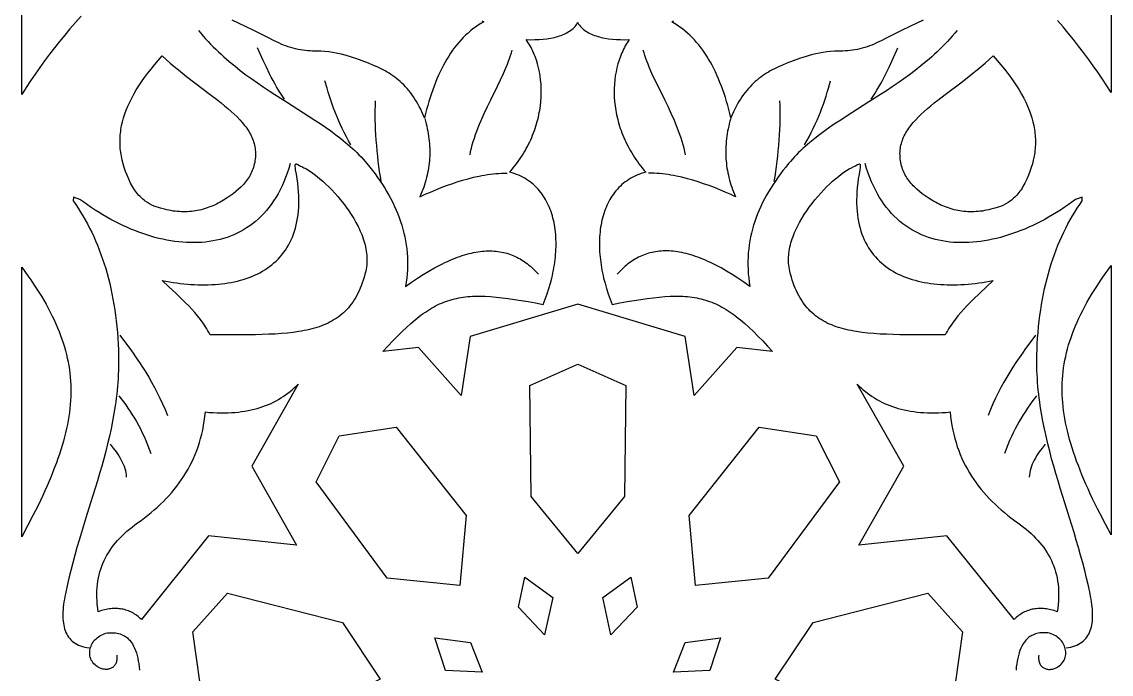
# Model space of a CAD drawing. Extents: x -332 to 348, y -263 to 352.
# Drawn here: x 233.8 to 288.5, y -113.2 to -80.4 of the extents above; entities that cross this region are included whole.
import ezdxf

# ---------------------------------------------------------------- set-up
doc = ezdxf.new("R2010")
doc.units = 0
doc.layers.add('LAYER_1', color=18, linetype='CONTINUOUS')
doc.layers.add('LAYER_2', color=174, linetype='CONTINUOUS')

msp = doc.modelspace()

# ---------------------------------------------------------------- linework, layer by layer
at = {"layer": 'LAYER_1'}
for points in [[(236.799, -80.139), (236.519, -80.45), (236.246, -80.763), (235.979, -81.08), (235.719, -81.401), (235.464, -81.724), (235.215, -82.049), (234.971, -82.378), (234.732, -82.709), (234.499, -83.043), (234.27, -83.379), (234.047, -83.717), (233.827, -84.058), (233.827, -70.438)], [(288.5, -70.348), (288.5, -83.968), (288.281, -83.627), (288.057, -83.289), (287.828, -82.952), (287.595, -82.619), (287.356, -82.288), (287.113, -81.959), (286.863, -81.633), (286.608, -81.31), (286.348, -80.99), (286.081, -80.673), (285.808, -80.359)], [(256.918, -80.373), (257.009, -80.421), (256.869, -80.502), (256.733, -80.588), (256.601, -80.679), (256.471, -80.775), (256.345, -80.875), (256.222, -80.98), (256.102, -81.09), (255.985, -81.205), (255.872, -81.325), (255.761, -81.449), (255.653, -81.577), (255.549, -81.71), (255.447, -81.848), (255.349, -81.99), (255.253, -82.136), (255.16, -82.287), (255.07, -82.441), (254.983, -82.6), (254.899, -82.763), (254.817, -82.931), (254.738, -83.102), (254.662, -83.277), (254.588, -83.457), (254.517, -83.64), (254.449, -83.827), (254.383, -84.017), (254.319, -84.212), (254.258, -84.41), (254.2, -84.612), (254.144, -84.818), (254.09, -85.027), (254.039, -85.239), (253.976, -85.088), (253.911, -84.942), (253.845, -84.802), (253.777, -84.667), (253.706, -84.538), (253.634, -84.413), (253.56, -84.294), (253.485, -84.179), (253.407, -84.069), (253.328, -83.964), (253.247, -83.862), (253.165, -83.766), (253.081, -83.673), (252.995, -83.584), (252.908, -83.499), (252.82, -83.418), (252.73, -83.34), (252.638, -83.266), (252.546, -83.194), (252.451, -83.126), (252.356, -83.061), (252.259, -82.999), (252.161, -82.94), (252.062, -82.883), (251.962, -82.828), (251.86, -82.775), (251.654, -82.677), (251.444, -82.586), (251.23, -82.5), (250.91, -82.379), (250.592, -82.264), (250.432, -82.21), (250.271, -82.159), (250.107, -82.11), (249.941, -82.065), (249.771, -82.025), (249.596, -81.988), (249.417, -81.956), (249.231, -81.93), (249.039, -81.909), (248.84, -81.893), (248.633, -81.884), (248.418, -81.882), (248.299, -81.881), (248.179, -81.874), (248.058, -81.863), (247.936, -81.848), (247.814, -81.828), (247.691, -81.804), (247.568, -81.776), (247.446, -81.744), (247.323, -81.709), (247.202, -81.669), (247.081, -81.627), (246.961, -81.581), (246.843, -81.532), (246.726, -81.48), (246.611, -81.425), (246.498, -81.367), (246.212, -81.217), (245.946, -81.081), (245.472, -80.846), (245.062, -80.651), (244.705, -80.485), (244.387, -80.339)], [(279.068, -80.339), (278.749, -80.485), (278.392, -80.651), (277.983, -80.846), (277.508, -81.081), (277.243, -81.217), (276.956, -81.367), (276.843, -81.425), (276.728, -81.48), (276.611, -81.532), (276.493, -81.581), (276.373, -81.627), (276.253, -81.669), (276.131, -81.709), (276.009, -81.744), (275.886, -81.776), (275.763, -81.804), (275.641, -81.828), (275.518, -81.848), (275.397, -81.863), (275.275, -81.874), (275.155, -81.881), (275.037, -81.882), (274.821, -81.884), (274.614, -81.893), (274.415, -81.909), (274.223, -81.93), (274.038, -81.956), (273.858, -81.988), (273.684, -82.025), (273.513, -82.065), (273.347, -82.11), (273.183, -82.159), (273.022, -82.21), (272.862, -82.264), (272.545, -82.379), (272.225, -82.5), (272.011, -82.586), (271.8, -82.677), (271.594, -82.775), (271.493, -82.828), (271.392, -82.883), (271.293, -82.94), (271.195, -82.999), (271.098, -83.061), (271.003, -83.126), (270.909, -83.194), (270.816, -83.266), (270.725, -83.34), (270.635, -83.418), (270.546, -83.499), (270.459, -83.584), (270.373, -83.673), (270.289, -83.766), (270.207, -83.862), (270.126, -83.964), (270.047, -84.069), (269.97, -84.179), (269.894, -84.294), (269.82, -84.413), (269.748, -84.538), (269.678, -84.667), (269.609, -84.802), (269.543, -84.942), (269.478, -85.088), (269.416, -85.239), (269.364, -85.027), (269.311, -84.818), (269.255, -84.612), (269.196, -84.41), (269.135, -84.212), (269.072, -84.017), (269.006, -83.827), (268.937, -83.64), (268.866, -83.457), (268.793, -83.277), (268.716, -83.102), (268.637, -82.931), (268.556, -82.763), (268.471, -82.6), (268.384, -82.441), (268.294, -82.287), (268.201, -82.136), (268.106, -81.99), (268.007, -81.848), (267.905, -81.71), (267.801, -81.577), (267.693, -81.449), (267.583, -81.325), (267.469, -81.205), (267.352, -81.09), (267.233, -80.98), (267.109, -80.875), (266.983, -80.775), (266.854, -80.679), (266.721, -80.588), (266.585, -80.502), (266.445, -80.421), (266.537, -80.373)]]:
    msp.add_lwpolyline(points, dxfattribs=at)
for points in [[(261.732, -80.472), (261.771, -80.533), (261.814, -80.59), (261.859, -80.646), (261.909, -80.699), (261.961, -80.749), (262.017, -80.797), (262.075, -80.843), (262.137, -80.886), (262.201, -80.927), (262.269, -80.966), (262.339, -81.002), (262.412, -81.037), (262.487, -81.069), (262.565, -81.099), (262.645, -81.127), (262.728, -81.152), (262.813, -81.176), (262.901, -81.198), (262.99, -81.218), (263.082, -81.236), (263.27, -81.266), (263.467, -81.288), (263.67, -81.304), (263.879, -81.312), (264.093, -81.314), (264.312, -81.309), (264.26, -81.386), (264.21, -81.465), (264.161, -81.545), (264.114, -81.627), (264.069, -81.71), (264.025, -81.795), (263.984, -81.882), (263.944, -81.97), (263.906, -82.059), (263.87, -82.15), (263.803, -82.335), (263.744, -82.526), (263.693, -82.722), (263.649, -82.921), (263.614, -83.125), (263.587, -83.333), (263.568, -83.544), (263.558, -83.758), (263.556, -83.975), (263.562, -84.194), (263.578, -84.416), (263.603, -84.639), (263.636, -84.863), (263.657, -84.976), (263.679, -85.089), (263.704, -85.202), (263.732, -85.315), (263.761, -85.428), (263.794, -85.541), (263.828, -85.655), (263.865, -85.768), (263.904, -85.881), (263.946, -85.995), (263.991, -86.108), (264.038, -86.22), (264.087, -86.333), (264.139, -86.445), (264.193, -86.557), (264.25, -86.669), (264.31, -86.78), (264.372, -86.891), (264.437, -87.001), (264.504, -87.111), (264.574, -87.22), (264.647, -87.328), (264.722, -87.436), (264.801, -87.543), (264.881, -87.65), (264.965, -87.755), (265.051, -87.86), (265.14, -87.964), (265.023, -87.998), (264.91, -88.035), (264.799, -88.076), (264.692, -88.121), (264.587, -88.168), (264.486, -88.219), (264.389, -88.274), (264.294, -88.331), (264.202, -88.392), (264.114, -88.455), (264.029, -88.522), (263.946, -88.591), (263.867, -88.664), (263.791, -88.739), (263.718, -88.817), (263.647, -88.898), (263.58, -88.981), (263.516, -89.066), (263.454, -89.155), (263.396, -89.245), (263.341, -89.338), (263.288, -89.433), (263.238, -89.531), (263.191, -89.63), (263.147, -89.732), (263.106, -89.835), (263.068, -89.941), (263.032, -90.048), (262.999, -90.157), (262.969, -90.268), (262.942, -90.38), (262.917, -90.494), (262.895, -90.61), (262.876, -90.727), (262.859, -90.846), (262.846, -90.966), (262.834, -91.087), (262.826, -91.209), (262.819, -91.333), (262.816, -91.457), (262.815, -91.583), (262.817, -91.71), (262.821, -91.837), (262.827, -91.965), (262.836, -92.094), (262.848, -92.224), (262.862, -92.354), (262.879, -92.485), (262.897, -92.616), (262.919, -92.748), (262.942, -92.88), (262.969, -93.013), (262.997, -93.145), (263.028, -93.278), (263.096, -93.544), (263.174, -93.809), (263.26, -94.074), (263.356, -94.338), (263.46, -94.6), (263.844, -94.528), (264.21, -94.462), (264.561, -94.403), (264.896, -94.35), (265.216, -94.304), (265.523, -94.265), (265.817, -94.233), (266.099, -94.21), (266.37, -94.195), (266.631, -94.188), (266.758, -94.188), (266.882, -94.191), (267.005, -94.196), (267.125, -94.203), (267.243, -94.212), (267.36, -94.225), (267.475, -94.239), (267.588, -94.256), (267.7, -94.276), (267.811, -94.299), (267.92, -94.324), (268.028, -94.352), (268.135, -94.383), (268.241, -94.416), (268.346, -94.453), (268.45, -94.492), (268.554, -94.535), (268.657, -94.58), (268.76, -94.629), (268.862, -94.68), (268.964, -94.735), (269.066, -94.793), (269.169, -94.854), (269.271, -94.919), (269.373, -94.987), (269.476, -95.058), (269.579, -95.133), (269.683, -95.211), (269.787, -95.293), (269.892, -95.378), (270.105, -95.56), (270.323, -95.756), (270.545, -95.968), (270.773, -96.195), (271.009, -96.438), (271.251, -96.697), (271.503, -96.973), (269.712, -96.773), (267.569, -99.182), (267.117, -96.21), (261.727, -94.594), (256.337, -96.21), (255.885, -99.182), (253.742, -96.773), (251.951, -96.973), (252.203, -96.697), (252.446, -96.438), (252.681, -96.195), (252.909, -95.968), (253.132, -95.756), (253.349, -95.56), (253.562, -95.378), (253.667, -95.293), (253.771, -95.211), (253.875, -95.133), (253.978, -95.058), (254.081, -94.987), (254.184, -94.919), (254.286, -94.854), (254.388, -94.793), (254.49, -94.735), (254.592, -94.68), (254.695, -94.629), (254.797, -94.58), (254.901, -94.535), (255.004, -94.492), (255.109, -94.453), (255.214, -94.416), (255.32, -94.383), (255.427, -94.352), (255.535, -94.324), (255.644, -94.299), (255.754, -94.276), (255.866, -94.256), (255.979, -94.239), (256.094, -94.225), (256.211, -94.212), (256.329, -94.203), (256.45, -94.196), (256.572, -94.191), (256.697, -94.188), (256.823, -94.188), (257.084, -94.195), (257.355, -94.21), (257.637, -94.233), (257.931, -94.265), (258.238, -94.304), (258.559, -94.35), (258.894, -94.403), (259.244, -94.462), (259.611, -94.528), (259.995, -94.6), (260.099, -94.338), (260.194, -94.074), (260.281, -93.809), (260.358, -93.544), (260.427, -93.278), (260.457, -93.145), (260.486, -93.013), (260.512, -92.88), (260.536, -92.748), (260.557, -92.616), (260.576, -92.485), (260.592, -92.354), (260.606, -92.224), (260.618, -92.094), (260.627, -91.965), (260.634, -91.837), (260.638, -91.71), (260.639, -91.583), (260.638, -91.457), (260.635, -91.333), (260.629, -91.209), (260.62, -91.087), (260.609, -90.966), (260.595, -90.846), (260.578, -90.727), (260.559, -90.61), (260.537, -90.494), (260.512, -90.38), (260.485, -90.268), (260.455, -90.157), (260.422, -90.048), (260.387, -89.941), (260.348, -89.835), (260.307, -89.732), (260.263, -89.63), (260.216, -89.531), (260.166, -89.433), (260.114, -89.338), (260.058, -89.245), (260, -89.155), (259.939, -89.066), (259.874, -88.981), (259.807, -88.898), (259.737, -88.817), (259.664, -88.739), (259.587, -88.664), (259.508, -88.591), (259.426, -88.522), (259.34, -88.455), (259.252, -88.392), (259.16, -88.331), (259.066, -88.274), (258.968, -88.219), (258.867, -88.168), (258.763, -88.121), (258.655, -88.076), (258.545, -88.035), (258.431, -87.998), (258.314, -87.964), (258.403, -87.86), (258.489, -87.755), (258.573, -87.65), (258.654, -87.543), (258.732, -87.436), (258.807, -87.328), (258.88, -87.22), (258.95, -87.111), (259.018, -87.001), (259.082, -86.891), (259.145, -86.78), (259.204, -86.669), (259.261, -86.557), (259.316, -86.445), (259.367, -86.333), (259.417, -86.22), (259.464, -86.108), (259.508, -85.995), (259.55, -85.881), (259.589, -85.768), (259.626, -85.655), (259.661, -85.541), (259.693, -85.428), (259.723, -85.315), (259.75, -85.202), (259.775, -85.089), (259.798, -84.976), (259.818, -84.863), (259.852, -84.639), (259.876, -84.416), (259.892, -84.194), (259.899, -83.975), (259.897, -83.758), (259.886, -83.544), (259.867, -83.333), (259.84, -83.125), (259.805, -82.921), (259.761, -82.722), (259.71, -82.526), (259.651, -82.335), (259.585, -82.15), (259.548, -82.059), (259.51, -81.97), (259.471, -81.882), (259.429, -81.795), (259.386, -81.71), (259.34, -81.627), (259.293, -81.545), (259.245, -81.465), (259.194, -81.386), (259.142, -81.309), (259.361, -81.314), (259.576, -81.312), (259.785, -81.304), (259.988, -81.288), (260.184, -81.266), (260.373, -81.236), (260.464, -81.218), (260.554, -81.198), (260.641, -81.176), (260.726, -81.152), (260.809, -81.127), (260.889, -81.099), (260.967, -81.069), (261.043, -81.037), (261.116, -81.002), (261.186, -80.966), (261.253, -80.927), (261.318, -80.886), (261.379, -80.843), (261.438, -80.797), (261.493, -80.749), (261.546, -80.699), (261.595, -80.646), (261.641, -80.59), (261.683, -80.533), (261.722, -80.472), (261.722, -80.456), (261.727, -80.464), (261.732, -80.456)], [(241.074, -82.314), (241.277, -82.492), (241.482, -82.665), (241.686, -82.834), (241.892, -82.999), (242.096, -83.16), (242.503, -83.473), (243.288, -84.066), (243.658, -84.351), (243.836, -84.492), (244.008, -84.632), (244.174, -84.772), (244.333, -84.912), (244.485, -85.052), (244.629, -85.192), (244.765, -85.333), (244.891, -85.475), (245.009, -85.619), (245.064, -85.691), (245.116, -85.764), (245.166, -85.837), (245.213, -85.911), (245.258, -85.985), (245.299, -86.06), (245.338, -86.136), (245.374, -86.212), (245.406, -86.289), (245.436, -86.367), (245.462, -86.445), (245.486, -86.525), (245.506, -86.605), (245.522, -86.686), (245.536, -86.768), (245.545, -86.851), (245.552, -86.936), (245.554, -87.021), (245.553, -87.116), (245.549, -87.21), (245.541, -87.302), (245.53, -87.391), (245.515, -87.478), (245.497, -87.564), (245.476, -87.647), (245.452, -87.729), (245.425, -87.809), (245.396, -87.887), (245.363, -87.963), (245.327, -88.038), (245.289, -88.111), (245.248, -88.182), (245.204, -88.252), (245.158, -88.32), (245.11, -88.388), (245.059, -88.453), (245.005, -88.518), (244.95, -88.581), (244.892, -88.643), (244.833, -88.703), (244.707, -88.822), (244.574, -88.936), (244.434, -89.047), (244.288, -89.154), (244.136, -89.259), (243.957, -89.372), (243.867, -89.425), (243.777, -89.476), (243.686, -89.524), (243.594, -89.57), (243.502, -89.614), (243.409, -89.655), (243.316, -89.693), (243.222, -89.729), (243.127, -89.763), (243.032, -89.793), (242.936, -89.822), (242.84, -89.847), (242.743, -89.87), (242.645, -89.89), (242.547, -89.908), (242.448, -89.922), (242.348, -89.934), (242.248, -89.943), (242.147, -89.95), (242.045, -89.953), (241.943, -89.954), (241.84, -89.952), (241.736, -89.947), (241.631, -89.939), (241.526, -89.928), (241.42, -89.914), (241.313, -89.897), (241.206, -89.877), (241.098, -89.854), (240.988, -89.828), (240.789, -89.774), (240.684, -89.742), (240.577, -89.706), (240.467, -89.663), (240.356, -89.613), (240.244, -89.556), (240.132, -89.489), (240.02, -89.413), (239.964, -89.37), (239.908, -89.325), (239.853, -89.277), (239.798, -89.226), (239.744, -89.171), (239.69, -89.113), (239.637, -89.051), (239.584, -88.986), (239.532, -88.917), (239.481, -88.844), (239.431, -88.767), (239.382, -88.685), (239.334, -88.6), (239.288, -88.51), (239.194, -88.315), (239.11, -88.122), (239.035, -87.929), (238.969, -87.737), (238.911, -87.545), (238.863, -87.354), (238.824, -87.163), (238.807, -87.067), (238.793, -86.972), (238.782, -86.876), (238.772, -86.78), (238.765, -86.685), (238.761, -86.589), (238.758, -86.494), (238.758, -86.398), (238.76, -86.302), (238.764, -86.206), (238.771, -86.11), (238.78, -86.014), (238.791, -85.918), (238.805, -85.821), (238.821, -85.725), (238.839, -85.628), (238.883, -85.434), (238.936, -85.239), (238.998, -85.042), (239.07, -84.845), (239.151, -84.647), (239.242, -84.447), (239.342, -84.246), (239.452, -84.043), (239.571, -83.839), (239.7, -83.633), (239.838, -83.425), (239.986, -83.215), (240.144, -83.003), (240.312, -82.788), (240.489, -82.572), (240.676, -82.353), (240.873, -82.131)], [(282.778, -82.353), (282.965, -82.572), (283.143, -82.788), (283.31, -83.003), (283.468, -83.215), (283.616, -83.425), (283.755, -83.633), (283.883, -83.839), (284.003, -84.043), (284.112, -84.246), (284.213, -84.447), (284.303, -84.647), (284.384, -84.845), (284.456, -85.042), (284.519, -85.239), (284.571, -85.434), (284.615, -85.628), (284.633, -85.725), (284.649, -85.821), (284.663, -85.918), (284.674, -86.014), (284.683, -86.11), (284.69, -86.206), (284.694, -86.302), (284.697, -86.398), (284.696, -86.494), (284.694, -86.589), (284.689, -86.685), (284.682, -86.78), (284.673, -86.876), (284.661, -86.972), (284.647, -87.067), (284.631, -87.163), (284.591, -87.354), (284.543, -87.545), (284.486, -87.737), (284.419, -87.929), (284.344, -88.122), (284.26, -88.315), (284.167, -88.51), (284.12, -88.6), (284.072, -88.685), (284.023, -88.767), (283.973, -88.844), (283.922, -88.917), (283.87, -88.986), (283.818, -89.051), (283.765, -89.113), (283.711, -89.171), (283.656, -89.226), (283.601, -89.277), (283.546, -89.325), (283.491, -89.37), (283.435, -89.413), (283.323, -89.489), (283.21, -89.556), (283.098, -89.613), (282.987, -89.663), (282.877, -89.706), (282.77, -89.742), (282.665, -89.774), (282.466, -89.828), (282.357, -89.854), (282.249, -89.877), (282.141, -89.897), (282.034, -89.914), (281.928, -89.928), (281.823, -89.939), (281.718, -89.947), (281.615, -89.952), (281.512, -89.954), (281.409, -89.953), (281.307, -89.95), (281.206, -89.943), (281.106, -89.934), (281.006, -89.922), (280.907, -89.908), (280.809, -89.89), (280.711, -89.87), (280.614, -89.847), (280.518, -89.822), (280.422, -89.793), (280.327, -89.763), (280.232, -89.729), (280.138, -89.693), (280.045, -89.655), (279.952, -89.614), (279.86, -89.57), (279.769, -89.524), (279.677, -89.476), (279.587, -89.425), (279.497, -89.372), (279.319, -89.259), (279.167, -89.154), (279.02, -89.047), (278.88, -88.936), (278.747, -88.822), (278.622, -88.703), (278.562, -88.643), (278.504, -88.581), (278.449, -88.518), (278.396, -88.453), (278.345, -88.388), (278.296, -88.32), (278.25, -88.252), (278.207, -88.182), (278.166, -88.111), (278.127, -88.038), (278.092, -87.963), (278.059, -87.887), (278.029, -87.809), (278.002, -87.729), (277.978, -87.647), (277.957, -87.564), (277.939, -87.478), (277.925, -87.391), (277.913, -87.302), (277.906, -87.21), (277.901, -87.116), (277.9, -87.021), (277.903, -86.936), (277.909, -86.851), (277.919, -86.768), (277.932, -86.686), (277.949, -86.605), (277.969, -86.525), (277.992, -86.445), (278.018, -86.367), (278.048, -86.289), (278.081, -86.212), (278.116, -86.136), (278.155, -86.06), (278.197, -85.985), (278.241, -85.911), (278.288, -85.837), (278.338, -85.764), (278.391, -85.691), (278.446, -85.619), (278.563, -85.475), (278.69, -85.333), (278.825, -85.192), (278.969, -85.052), (279.121, -84.912), (279.28, -84.772), (279.446, -84.632), (279.618, -84.492), (279.796, -84.351), (280.166, -84.066), (280.951, -83.473), (281.358, -83.16), (281.563, -82.999), (281.768, -82.834), (281.973, -82.665), (282.177, -82.492), (282.38, -82.314), (282.581, -82.131)], [(247.615, -87.556), (247.644, -87.568), (247.679, -87.586), (247.765, -87.633), (247.817, -87.659), (247.875, -87.686), (247.987, -87.739), (248.107, -87.804), (248.233, -87.881), (248.366, -87.97), (248.503, -88.068), (248.644, -88.177), (248.789, -88.296), (248.936, -88.424), (249.084, -88.56), (249.234, -88.704), (249.384, -88.857), (249.533, -89.016), (249.68, -89.182), (249.825, -89.354), (249.966, -89.532), (250.104, -89.715), (250.237, -89.903), (250.364, -90.094), (250.484, -90.29), (250.597, -90.488), (250.702, -90.69), (250.752, -90.791), (250.798, -90.893), (250.843, -90.995), (250.885, -91.098), (250.924, -91.201), (250.96, -91.304), (250.994, -91.408), (251.025, -91.511), (251.052, -91.615), (251.077, -91.718), (251.098, -91.822), (251.116, -91.925), (251.13, -92.028), (251.141, -92.131), (251.148, -92.233), (251.151, -92.335), (251.151, -92.437), (251.146, -92.538), (251.137, -92.638), (251.125, -92.738), (251.108, -92.837), (251.086, -92.936), (251.046, -93.091), (251.004, -93.242), (250.959, -93.387), (250.912, -93.528), (250.862, -93.663), (250.809, -93.794), (250.753, -93.92), (250.695, -94.042), (250.635, -94.158), (250.571, -94.271), (250.505, -94.379), (250.437, -94.483), (250.365, -94.583), (250.292, -94.678), (250.215, -94.77), (250.136, -94.857), (250.054, -94.941), (249.97, -95.021), (249.883, -95.098), (249.793, -95.17), (249.701, -95.24), (249.606, -95.306), (249.509, -95.368), (249.409, -95.428), (249.306, -95.484), (249.201, -95.537), (249.093, -95.587), (248.983, -95.634), (248.87, -95.679), (248.754, -95.721), (248.636, -95.76), (248.515, -95.796), (248.391, -95.83), (248.265, -95.862), (248.137, -95.891), (248.005, -95.919), (247.872, -95.944), (247.735, -95.967), (247.454, -96.007), (247.164, -96.041), (246.862, -96.068), (246.551, -96.089), (246.229, -96.105), (245.897, -96.117), (245.554, -96.126), (245.202, -96.131), (244.839, -96.134), (243.285, -96.138), (243.229, -96.034), (243.172, -95.932), (243.113, -95.833), (243.052, -95.735), (242.989, -95.639), (242.925, -95.545), (242.791, -95.361), (242.652, -95.184), (242.507, -95.011), (242.357, -94.843), (242.203, -94.678), (242.045, -94.517), (241.883, -94.357), (241.552, -94.041), (241.214, -93.723), (240.873, -93.399), (241.056, -93.434), (241.238, -93.467), (241.42, -93.497), (241.601, -93.524), (241.782, -93.547), (241.962, -93.567), (242.14, -93.584), (242.318, -93.598), (242.495, -93.609), (242.67, -93.616), (242.844, -93.62), (243.017, -93.621), (243.188, -93.618), (243.358, -93.612), (243.526, -93.602), (243.692, -93.589), (243.856, -93.572), (244.018, -93.551), (244.178, -93.527), (244.336, -93.499), (244.492, -93.468), (244.645, -93.432), (244.796, -93.393), (244.944, -93.35), (245.089, -93.304), (245.232, -93.253), (245.372, -93.198), (245.508, -93.14), (245.642, -93.077), (245.772, -93.01), (245.9, -92.94), (246.023, -92.865), (246.144, -92.786), (246.261, -92.703), (246.374, -92.615), (246.483, -92.523), (246.588, -92.427), (246.69, -92.327), (246.787, -92.222), (246.88, -92.113), (246.969, -91.999), (247.054, -91.881), (247.134, -91.758), (247.209, -91.631), (247.28, -91.499), (247.346, -91.363), (247.408, -91.222), (247.464, -91.076), (247.515, -90.925), (247.561, -90.77), (247.602, -90.61), (247.637, -90.444), (247.667, -90.274), (247.692, -90.099), (247.711, -89.92), (247.724, -89.735), (247.731, -89.545), (247.732, -89.35), (247.727, -89.149), (247.716, -88.944), (247.699, -88.733), (247.676, -88.518), (247.646, -88.297), (247.609, -88.07), (247.571, -87.841), (247.559, -87.755), (247.552, -87.687), (247.55, -87.634), (247.553, -87.595), (247.561, -87.569), (247.566, -87.561), (247.573, -87.555), (247.582, -87.552), (247.592, -87.551)], [(275.872, -87.552), (275.881, -87.555), (275.888, -87.561), (275.894, -87.569), (275.902, -87.595), (275.904, -87.634), (275.902, -87.687), (275.895, -87.755), (275.883, -87.841), (275.845, -88.07), (275.809, -88.297), (275.779, -88.518), (275.755, -88.733), (275.738, -88.944), (275.727, -89.149), (275.722, -89.35), (275.723, -89.545), (275.731, -89.735), (275.744, -89.92), (275.762, -90.099), (275.787, -90.274), (275.817, -90.444), (275.852, -90.61), (275.893, -90.77), (275.939, -90.925), (275.99, -91.076), (276.047, -91.222), (276.108, -91.363), (276.174, -91.499), (276.245, -91.631), (276.32, -91.758), (276.401, -91.881), (276.485, -91.999), (276.574, -92.113), (276.667, -92.222), (276.765, -92.327), (276.866, -92.427), (276.971, -92.523), (277.081, -92.615), (277.194, -92.703), (277.311, -92.786), (277.431, -92.865), (277.555, -92.94), (277.682, -93.01), (277.812, -93.077), (277.946, -93.14), (278.083, -93.198), (278.222, -93.253), (278.365, -93.304), (278.511, -93.35), (278.659, -93.393), (278.809, -93.432), (278.963, -93.468), (279.118, -93.499), (279.276, -93.527), (279.436, -93.551), (279.598, -93.572), (279.762, -93.589), (279.929, -93.602), (280.096, -93.612), (280.266, -93.618), (280.437, -93.621), (280.61, -93.62), (280.784, -93.616), (280.96, -93.609), (281.136, -93.598), (281.314, -93.584), (281.493, -93.567), (281.672, -93.547), (281.853, -93.524), (282.034, -93.497), (282.216, -93.467), (282.398, -93.434), (282.581, -93.399), (282.24, -93.723), (281.902, -94.041), (281.571, -94.357), (281.41, -94.517), (281.251, -94.678), (281.097, -94.843), (280.947, -95.011), (280.802, -95.184), (280.663, -95.361), (280.529, -95.545), (280.465, -95.639), (280.402, -95.735), (280.341, -95.833), (280.282, -95.932), (280.225, -96.034), (280.17, -96.138), (278.616, -96.134), (278.253, -96.131), (277.9, -96.126), (277.558, -96.117), (277.225, -96.105), (276.904, -96.089), (276.592, -96.068), (276.291, -96.041), (276, -96.007), (275.719, -95.967), (275.583, -95.944), (275.449, -95.919), (275.318, -95.891), (275.189, -95.862), (275.063, -95.83), (274.94, -95.796), (274.819, -95.76), (274.7, -95.721), (274.585, -95.679), (274.472, -95.634), (274.361, -95.587), (274.253, -95.537), (274.148, -95.484), (274.045, -95.428), (273.945, -95.368), (273.848, -95.306), (273.753, -95.24), (273.661, -95.17), (273.571, -95.098), (273.484, -95.021), (273.4, -94.941), (273.318, -94.857), (273.239, -94.77), (273.163, -94.678), (273.089, -94.583), (273.018, -94.483), (272.949, -94.379), (272.883, -94.271), (272.82, -94.158), (272.759, -94.042), (272.701, -93.92), (272.646, -93.794), (272.593, -93.663), (272.543, -93.528), (272.495, -93.387), (272.45, -93.242), (272.408, -93.091), (272.368, -92.936), (272.347, -92.837), (272.33, -92.738), (272.317, -92.638), (272.308, -92.538), (272.304, -92.437), (272.303, -92.335), (272.307, -92.233), (272.314, -92.131), (272.324, -92.028), (272.339, -91.925), (272.357, -91.822), (272.378, -91.718), (272.402, -91.615), (272.43, -91.511), (272.46, -91.408), (272.494, -91.304), (272.531, -91.201), (272.57, -91.098), (272.612, -90.995), (272.656, -90.893), (272.703, -90.791), (272.752, -90.69), (272.857, -90.488), (272.97, -90.29), (273.091, -90.094), (273.218, -89.903), (273.35, -89.715), (273.488, -89.532), (273.63, -89.354), (273.774, -89.182), (273.922, -89.016), (274.071, -88.857), (274.22, -88.704), (274.37, -88.56), (274.519, -88.424), (274.666, -88.296), (274.81, -88.177), (274.952, -88.068), (275.089, -87.97), (275.221, -87.881), (275.347, -87.804), (275.467, -87.739), (275.58, -87.686), (275.637, -87.659), (275.689, -87.633), (275.775, -87.586), (275.81, -87.568), (275.839, -87.556), (275.863, -87.551)], [(233.983, -92.954), (234.134, -93.165), (234.279, -93.374), (234.42, -93.582), (234.555, -93.788), (234.685, -93.992), (234.809, -94.194), (234.929, -94.396), (235.043, -94.595), (235.153, -94.794), (235.257, -94.991), (235.356, -95.188), (235.45, -95.383), (235.539, -95.577), (235.622, -95.771), (235.701, -95.964), (235.775, -96.156), (235.844, -96.348), (235.907, -96.539), (235.966, -96.731), (236.02, -96.921), (236.068, -97.112), (236.112, -97.303), (236.151, -97.494), (236.185, -97.685), (236.214, -97.876), (236.238, -98.067), (236.257, -98.259), (236.272, -98.452), (236.281, -98.645), (236.286, -98.839), (236.286, -99.033), (236.281, -99.229), (236.271, -99.426), (236.257, -99.623), (236.238, -99.822), (236.214, -100.022), (236.185, -100.224), (236.152, -100.427), (236.114, -100.632), (236.071, -100.838), (236.023, -101.046), (235.971, -101.256), (235.915, -101.468), (235.853, -101.682), (235.787, -101.898), (235.717, -102.117), (235.641, -102.337), (235.562, -102.561), (235.477, -102.786), (235.389, -103.015), (235.295, -103.246), (235.197, -103.48), (235.095, -103.716), (234.988, -103.956), (234.877, -104.199), (234.761, -104.445), (234.641, -104.694), (234.516, -104.947), (234.387, -105.203), (234.116, -105.727), (233.827, -106.265), (233.827, -92.74)], [(288.5, -106.174), (288.211, -105.636), (287.94, -105.113), (287.811, -104.857), (287.686, -104.604), (287.566, -104.355), (287.45, -104.108), (287.339, -103.866), (287.232, -103.626), (287.13, -103.389), (287.032, -103.155), (286.939, -102.924), (286.85, -102.696), (286.765, -102.47), (286.686, -102.247), (286.61, -102.026), (286.54, -101.808), (286.474, -101.592), (286.412, -101.378), (286.356, -101.166), (286.304, -100.956), (286.256, -100.748), (286.213, -100.541), (286.175, -100.337), (286.142, -100.134), (286.113, -99.932), (286.089, -99.732), (286.07, -99.533), (286.056, -99.335), (286.046, -99.138), (286.041, -98.943), (286.041, -98.748), (286.046, -98.554), (286.055, -98.361), (286.07, -98.169), (286.089, -97.977), (286.113, -97.785), (286.142, -97.594), (286.176, -97.403), (286.215, -97.212), (286.259, -97.022), (286.307, -96.831), (286.361, -96.64), (286.42, -96.449), (286.483, -96.258), (286.552, -96.066), (286.626, -95.873), (286.705, -95.681), (286.788, -95.487), (286.877, -95.292), (286.971, -95.097), (287.07, -94.901), (287.174, -94.704), (287.284, -94.505), (287.398, -94.305), (287.518, -94.104), (287.642, -93.901), (287.772, -93.697), (287.907, -93.491), (288.048, -93.284), (288.193, -93.074), (288.344, -92.863), (288.5, -92.65)], [(264.139, -98.675), (264.067, -104.252), (261.727, -107.113), (259.387, -104.252), (259.316, -98.675), (261.727, -97.598)], [(245.369, -102.723), (247.616, -106.687), (243.201, -106.22), (239.829, -110.417), (239.774, -110.365), (239.718, -110.316), (239.662, -110.269), (239.604, -110.225), (239.546, -110.184), (239.486, -110.145), (239.426, -110.108), (239.365, -110.075), (239.304, -110.043), (239.241, -110.015), (239.178, -109.988), (239.114, -109.965), (239.049, -109.944), (238.983, -109.925), (238.917, -109.909), (238.85, -109.896), (238.781, -109.885), (238.712, -109.877), (238.643, -109.871), (238.572, -109.868), (238.501, -109.867), (238.428, -109.869), (238.355, -109.873), (238.282, -109.88), (238.207, -109.89), (238.132, -109.902), (238.055, -109.917), (237.978, -109.934), (237.822, -109.976), (237.662, -110.028), (237.636, -109.844), (237.616, -109.663), (237.602, -109.486), (237.594, -109.312), (237.592, -109.141), (237.596, -108.974), (237.606, -108.81), (237.622, -108.649), (237.644, -108.49), (237.672, -108.335), (237.705, -108.183), (237.744, -108.034), (237.789, -107.888), (237.839, -107.744), (237.895, -107.603), (237.956, -107.465), (238.023, -107.329), (238.095, -107.196), (238.172, -107.066), (238.255, -106.938), (238.343, -106.812), (238.436, -106.689), (238.534, -106.568), (238.638, -106.449), (238.746, -106.332), (238.859, -106.217), (238.978, -106.105), (239.101, -105.994), (239.229, -105.886), (239.362, -105.779), (239.499, -105.674), (239.642, -105.571), (239.816, -105.446), (239.986, -105.318), (240.153, -105.188), (240.316, -105.055), (240.476, -104.919), (240.632, -104.781), (240.783, -104.639), (240.931, -104.495), (241.075, -104.348), (241.215, -104.198), (241.35, -104.045), (241.481, -103.889), (241.607, -103.729), (241.729, -103.567), (241.846, -103.401), (241.959, -103.231), (242.067, -103.058), (242.169, -102.882), (242.267, -102.702), (242.36, -102.518), (242.447, -102.331), (242.529, -102.139), (242.606, -101.944), (242.678, -101.745), (242.743, -101.542), (242.803, -101.335), (242.858, -101.124), (242.906, -100.908), (242.949, -100.689), (242.986, -100.465), (243.016, -100.237), (243.041, -100.004), (243.239, -100.021), (243.434, -100.034), (243.625, -100.043), (243.813, -100.047), (243.996, -100.048), (244.176, -100.044), (244.353, -100.035), (244.526, -100.023), (244.695, -100.007), (244.861, -99.986), (245.023, -99.962), (245.182, -99.933), (245.337, -99.901), (245.489, -99.865), (245.638, -99.825), (245.784, -99.781), (245.926, -99.734), (246.065, -99.683), (246.201, -99.628), (246.334, -99.57), (246.463, -99.508), (246.59, -99.443), (246.714, -99.374), (246.834, -99.301), (246.952, -99.226), (247.067, -99.147), (247.179, -99.064), (247.288, -98.979), (247.394, -98.89), (247.498, -98.798), (247.598, -98.703), (247.697, -98.605)], [(275.856, -98.703), (275.957, -98.798), (276.06, -98.89), (276.167, -98.979), (276.276, -99.064), (276.388, -99.147), (276.502, -99.226), (276.62, -99.301), (276.741, -99.374), (276.864, -99.443), (276.991, -99.508), (277.121, -99.57), (277.253, -99.628), (277.389, -99.683), (277.528, -99.734), (277.671, -99.781), (277.816, -99.825), (277.965, -99.865), (278.117, -99.901), (278.272, -99.933), (278.431, -99.962), (278.594, -99.986), (278.759, -100.007), (278.929, -100.023), (279.101, -100.035), (279.278, -100.044), (279.458, -100.048), (279.642, -100.047), (279.829, -100.043), (280.02, -100.034), (280.215, -100.021), (280.414, -100.004), (280.438, -100.237), (280.469, -100.465), (280.505, -100.689), (280.548, -100.908), (280.596, -101.124), (280.651, -101.335), (280.711, -101.542), (280.777, -101.745), (280.848, -101.944), (280.925, -102.139), (281.007, -102.331), (281.095, -102.518), (281.187, -102.702), (281.285, -102.882), (281.388, -103.058), (281.495, -103.231), (281.608, -103.401), (281.725, -103.567), (281.847, -103.729), (281.974, -103.889), (282.104, -104.045), (282.24, -104.198), (282.379, -104.348), (282.523, -104.495), (282.671, -104.639), (282.823, -104.781), (282.978, -104.919), (283.138, -105.055), (283.301, -105.188), (283.468, -105.318), (283.639, -105.446), (283.813, -105.571), (283.955, -105.674), (284.093, -105.779), (284.225, -105.886), (284.354, -105.994), (284.477, -106.105), (284.595, -106.217), (284.708, -106.332), (284.817, -106.449), (284.92, -106.568), (285.018, -106.689), (285.112, -106.812), (285.199, -106.938), (285.282, -107.066), (285.36, -107.196), (285.432, -107.329), (285.498, -107.465), (285.56, -107.603), (285.615, -107.744), (285.666, -107.888), (285.71, -108.034), (285.749, -108.183), (285.782, -108.335), (285.81, -108.49), (285.832, -108.649), (285.848, -108.81), (285.858, -108.974), (285.862, -109.141), (285.86, -109.312), (285.853, -109.486), (285.839, -109.663), (285.819, -109.844), (285.792, -110.028), (285.633, -109.976), (285.476, -109.934), (285.399, -109.917), (285.323, -109.902), (285.247, -109.89), (285.173, -109.88), (285.099, -109.873), (285.026, -109.869), (284.954, -109.867), (284.882, -109.868), (284.812, -109.871), (284.742, -109.877), (284.673, -109.885), (284.605, -109.896), (284.538, -109.909), (284.471, -109.925), (284.405, -109.944), (284.34, -109.965), (284.276, -109.988), (284.213, -110.015), (284.151, -110.043), (284.089, -110.075), (284.028, -110.108), (283.968, -110.145), (283.909, -110.184), (283.85, -110.225), (283.793, -110.269), (283.736, -110.316), (283.68, -110.365), (283.625, -110.417), (280.253, -106.22), (275.838, -106.687), (278.086, -102.723), (275.758, -98.605)], [(256.13, -105.197), (255.817, -108.711), (252.164, -108.345), (248.594, -103.507), (249.758, -101.193), (252.622, -100.762)], [(273.696, -101.193), (274.861, -103.507), (271.291, -108.345), (267.637, -108.711), (267.324, -105.197), (270.832, -100.762)], [(260.474, -109.319), (260.06, -111.194), (258.747, -109.805), (259.071, -108.293)], [(264.708, -109.805), (263.395, -111.194), (262.98, -109.319), (264.384, -108.293)], [(249.919, -110.57), (251.814, -113.411), (248.517, -115.096), (242.78, -113.653), (242.411, -111.036), (244.156, -109.106)], [(281.043, -111.036), (280.675, -113.653), (274.938, -115.096), (271.64, -113.411), (273.535, -110.57), (279.298, -109.106)], [(256.343, -111.569), (256.929, -113.059), (255.092, -112.975), (254.562, -111.334)], [(268.363, -112.975), (266.526, -113.059), (267.112, -111.569), (268.892, -111.334)]]:
    msp.add_lwpolyline(points, close=True, dxfattribs=at)
at = {"layer": 'LAYER_2'}
for points in [[(242.689, -80.846), (242.808, -80.99), (242.93, -81.131), (243.053, -81.27), (243.178, -81.405), (243.305, -81.538), (243.434, -81.669), (243.564, -81.797), (243.695, -81.923), (243.828, -82.047), (243.963, -82.169), (244.098, -82.288), (244.235, -82.405), (244.512, -82.634), (244.793, -82.856), (245.078, -83.071), (245.365, -83.28), (245.654, -83.483), (245.945, -83.682), (246.236, -83.876), (246.528, -84.067), (247.111, -84.439), (247.687, -84.803), (248.253, -85.165), (248.53, -85.346), (248.803, -85.528), (249.071, -85.712), (249.332, -85.897), (249.588, -86.086), (249.837, -86.278), (250.078, -86.474), (250.195, -86.574), (250.311, -86.674), (250.424, -86.777), (250.535, -86.88), (250.644, -86.985), (250.75, -87.092), (250.854, -87.2), (250.955, -87.309), (251.054, -87.421), (251.149, -87.534), (251.29, -87.706), (251.426, -87.88), (251.558, -88.055), (251.685, -88.231), (251.808, -88.408), (251.927, -88.586), (252.041, -88.765), (252.15, -88.946), (252.254, -89.127), (252.353, -89.311), (252.448, -89.495), (252.537, -89.681), (252.62, -89.868), (252.699, -90.056), (252.772, -90.246), (252.839, -90.437), (252.901, -90.63), (252.957, -90.824), (253.008, -91.019), (253.052, -91.217), (253.09, -91.415), (253.122, -91.616), (253.148, -91.817), (253.168, -92.021), (253.181, -92.226), (253.188, -92.433), (253.188, -92.641), (253.181, -92.852), (253.167, -93.064), (253.147, -93.277), (253.119, -93.493), (253.085, -93.71), (253.389, -93.493), (253.686, -93.292), (253.976, -93.105), (254.259, -92.933), (254.535, -92.775), (254.67, -92.701), (254.804, -92.631), (254.936, -92.565), (255.066, -92.501), (255.195, -92.442), (255.321, -92.385), (255.447, -92.332), (255.57, -92.283), (255.692, -92.236), (255.813, -92.193), (255.932, -92.153), (256.049, -92.117), (256.165, -92.083), (256.279, -92.053), (256.391, -92.026), (256.503, -92.002), (256.612, -91.981), (256.72, -91.963), (256.827, -91.948), (256.932, -91.936), (257.036, -91.927), (257.139, -91.921), (257.24, -91.918), (257.339, -91.917), (257.437, -91.92), (257.534, -91.925), (257.63, -91.933), (257.724, -91.944), (257.817, -91.957), (257.908, -91.973), (257.998, -91.992), (258.087, -92.014), (258.175, -92.038), (258.262, -92.064), (258.347, -92.093), (258.431, -92.125), (258.514, -92.159), (258.595, -92.195), (258.676, -92.234), (258.755, -92.276), (258.833, -92.319), (258.91, -92.365), (258.986, -92.414), (259.06, -92.464), (259.134, -92.517), (259.207, -92.572), (259.278, -92.629), (259.349, -92.688), (259.487, -92.813), (259.62, -92.947), (259.75, -93.088)], [(280.765, -80.846), (280.646, -80.99), (280.525, -81.131), (280.401, -81.27), (280.276, -81.405), (280.149, -81.538), (280.021, -81.669), (279.891, -81.797), (279.759, -81.923), (279.626, -82.047), (279.492, -82.169), (279.356, -82.288), (279.219, -82.405), (278.942, -82.634), (278.661, -82.856), (278.376, -83.071), (278.089, -83.28), (277.8, -83.483), (277.509, -83.682), (277.218, -83.876), (276.926, -84.067), (276.343, -84.439), (275.767, -84.803), (275.201, -85.165), (274.924, -85.346), (274.651, -85.528), (274.384, -85.712), (274.122, -85.897), (273.866, -86.086), (273.618, -86.278), (273.377, -86.474), (273.259, -86.574), (273.144, -86.674), (273.03, -86.777), (272.919, -86.88), (272.811, -86.985), (272.704, -87.092), (272.601, -87.2), (272.499, -87.309), (272.401, -87.421), (272.305, -87.534), (272.165, -87.706), (272.028, -87.88), (271.897, -88.055), (271.769, -88.231), (271.646, -88.408), (271.527, -88.586), (271.414, -88.765), (271.305, -88.946), (271.2, -89.127), (271.101, -89.311), (271.007, -89.495), (270.918, -89.681), (270.834, -89.868), (270.755, -90.056), (270.682, -90.246), (270.615, -90.437), (270.553, -90.63), (270.497, -90.824), (270.447, -91.019), (270.402, -91.217), (270.364, -91.415), (270.332, -91.616), (270.306, -91.817), (270.287, -92.021), (270.273, -92.226), (270.267, -92.433), (270.267, -92.641), (270.274, -92.852), (270.287, -93.064), (270.308, -93.277), (270.335, -93.493), (270.37, -93.71), (270.065, -93.493), (269.768, -93.292), (269.478, -93.105), (269.195, -92.933), (268.919, -92.775), (268.784, -92.701), (268.65, -92.631), (268.519, -92.565), (268.388, -92.501), (268.26, -92.442), (268.133, -92.385), (268.008, -92.332), (267.884, -92.283), (267.762, -92.236), (267.642, -92.193), (267.523, -92.153), (267.406, -92.117), (267.29, -92.083), (267.176, -92.053), (267.063, -92.026), (266.952, -92.002), (266.842, -91.981), (266.734, -91.963), (266.627, -91.948), (266.522, -91.936), (266.418, -91.927), (266.316, -91.921), (266.215, -91.918), (266.115, -91.917), (266.017, -91.92), (265.92, -91.925), (265.825, -91.933), (265.731, -91.944), (265.638, -91.957), (265.546, -91.973), (265.456, -91.992), (265.367, -92.014), (265.279, -92.038), (265.193, -92.064), (265.108, -92.093), (265.024, -92.125), (264.941, -92.159), (264.859, -92.195), (264.779, -92.234), (264.7, -92.276), (264.621, -92.319), (264.545, -92.365), (264.469, -92.414), (264.394, -92.464), (264.32, -92.517), (264.248, -92.572), (264.176, -92.629), (264.106, -92.688), (263.968, -92.813), (263.834, -92.947), (263.704, -93.088)], [(247.01, -84.297), (246.907, -84.149), (246.807, -83.997), (246.71, -83.84), (246.615, -83.681), (246.524, -83.519), (246.435, -83.355), (246.348, -83.189), (246.264, -83.022), (246.102, -82.688), (245.947, -82.357), (245.656, -81.722)], [(256.321, -87.101), (256.353, -86.934), (256.392, -86.765), (256.436, -86.595), (256.486, -86.424), (256.541, -86.251), (256.6, -86.077), (256.664, -85.903), (256.732, -85.728), (256.803, -85.553), (256.878, -85.377), (257.034, -85.026), (257.197, -84.676), (257.364, -84.33), (257.696, -83.652), (257.854, -83.323), (258.003, -83.004), (258.139, -82.695), (258.201, -82.545), (258.258, -82.398), (258.311, -82.255), (258.359, -82.116), (258.4, -81.98), (258.436, -81.848)], [(267.133, -87.101), (267.101, -86.934), (267.063, -86.765), (267.018, -86.595), (266.969, -86.424), (266.914, -86.251), (266.854, -86.077), (266.79, -85.903), (266.722, -85.728), (266.651, -85.553), (266.577, -85.377), (266.421, -85.026), (266.258, -84.676), (266.091, -84.33), (265.759, -83.652), (265.6, -83.323), (265.452, -83.004), (265.316, -82.695), (265.254, -82.545), (265.196, -82.398), (265.143, -82.255), (265.096, -82.116), (265.054, -81.98), (265.018, -81.848)], [(276.445, -84.297), (276.548, -84.149), (276.648, -83.997), (276.745, -83.84), (276.839, -83.681), (276.931, -83.519), (277.02, -83.355), (277.106, -83.189), (277.19, -83.022), (277.353, -82.688), (277.507, -82.357), (277.798, -81.722)], [(250.348, -86.596), (250.229, -86.39), (250.115, -86.183), (250.007, -85.976), (249.905, -85.769), (249.809, -85.563), (249.717, -85.357), (249.631, -85.152), (249.549, -84.948), (249.472, -84.745), (249.399, -84.543), (249.33, -84.343), (249.265, -84.145), (249.203, -83.949), (249.145, -83.755), (249.038, -83.375)], [(273.106, -86.596), (273.226, -86.39), (273.339, -86.183), (273.447, -85.976), (273.549, -85.769), (273.646, -85.563), (273.737, -85.357), (273.824, -85.152), (273.905, -84.948), (273.983, -84.745), (274.056, -84.543), (274.125, -84.343), (274.19, -84.145), (274.251, -83.949), (274.309, -83.755), (274.416, -83.375)], [(251.862, -88.433), (251.824, -88.187), (251.787, -87.935), (251.752, -87.679), (251.72, -87.418), (251.69, -87.155), (251.663, -86.891), (251.639, -86.626), (251.617, -86.361), (251.599, -86.098), (251.585, -85.838), (251.574, -85.581), (251.567, -85.329), (251.564, -85.083), (251.566, -84.844), (251.572, -84.613), (251.582, -84.391)], [(271.592, -88.433), (271.631, -88.187), (271.667, -87.935), (271.702, -87.679), (271.734, -87.418), (271.764, -87.155), (271.791, -86.891), (271.816, -86.626), (271.837, -86.361), (271.855, -86.098), (271.869, -85.838), (271.88, -85.581), (271.887, -85.329), (271.89, -85.083), (271.888, -84.844), (271.883, -84.613), (271.872, -84.391)], [(254.05, -85.278), (254.086, -85.406), (254.12, -85.534), (254.151, -85.66), (254.179, -85.787), (254.204, -85.913), (254.226, -86.039), (254.245, -86.164), (254.261, -86.289), (254.275, -86.413), (254.286, -86.537), (254.293, -86.661), (254.299, -86.784), (254.301, -86.907), (254.3, -87.029), (254.297, -87.152), (254.29, -87.274), (254.281, -87.395), (254.27, -87.517), (254.255, -87.638), (254.237, -87.759), (254.217, -87.88), (254.194, -88), (254.168, -88.12), (254.139, -88.24), (254.108, -88.36), (254.074, -88.48), (254.037, -88.6), (253.997, -88.719), (253.955, -88.839), (253.909, -88.958), (253.861, -89.077), (253.81, -89.196), (254.073, -89.077), (254.336, -88.961), (254.602, -88.849), (254.869, -88.741), (255.137, -88.639), (255.407, -88.542), (255.678, -88.452), (255.951, -88.368), (256.225, -88.291), (256.501, -88.223), (256.778, -88.163), (256.916, -88.136), (257.056, -88.111), (257.195, -88.089), (257.335, -88.07), (257.475, -88.053), (257.616, -88.038), (257.756, -88.027), (257.897, -88.018), (258.038, -88.012), (258.18, -88.008)], [(269.404, -85.278), (269.368, -85.406), (269.334, -85.534), (269.304, -85.66), (269.276, -85.787), (269.251, -85.913), (269.229, -86.039), (269.209, -86.164), (269.193, -86.289), (269.179, -86.413), (269.169, -86.537), (269.161, -86.661), (269.156, -86.784), (269.154, -86.907), (269.154, -87.029), (269.158, -87.152), (269.164, -87.274), (269.173, -87.395), (269.185, -87.517), (269.2, -87.638), (269.217, -87.759), (269.237, -87.88), (269.26, -88), (269.286, -88.12), (269.315, -88.24), (269.346, -88.36), (269.381, -88.48), (269.418, -88.6), (269.457, -88.719), (269.5, -88.839), (269.545, -88.958), (269.593, -89.077), (269.644, -89.196), (269.382, -89.077), (269.118, -88.961), (268.853, -88.849), (268.586, -88.741), (268.317, -88.639), (268.047, -88.542), (267.776, -88.452), (267.503, -88.368), (267.229, -88.291), (266.953, -88.223), (266.677, -88.163), (266.538, -88.136), (266.399, -88.111), (266.259, -88.089), (266.119, -88.07), (265.979, -88.053), (265.839, -88.038), (265.698, -88.027), (265.557, -88.018), (265.416, -88.012), (265.274, -88.008)], [(247.3, -87.537), (247.229, -87.777), (247.152, -88.01), (247.069, -88.234), (246.981, -88.45), (246.888, -88.658), (246.79, -88.858), (246.687, -89.051), (246.58, -89.235), (246.467, -89.411), (246.35, -89.58), (246.229, -89.742), (246.103, -89.895), (245.973, -90.041), (245.839, -90.18), (245.701, -90.311), (245.559, -90.436), (245.413, -90.552), (245.264, -90.662), (245.111, -90.765), (244.955, -90.861), (244.796, -90.949), (244.634, -91.031), (244.468, -91.106), (244.3, -91.175), (244.128, -91.236), (243.955, -91.291), (243.778, -91.34), (243.599, -91.382), (243.418, -91.418), (243.235, -91.447), (243.05, -91.471), (242.862, -91.488), (242.673, -91.499), (242.483, -91.503), (242.29, -91.502), (242.096, -91.496), (241.901, -91.483), (241.705, -91.464), (241.507, -91.44), (241.309, -91.41), (241.109, -91.375), (240.909, -91.334), (240.708, -91.288), (240.507, -91.236), (240.305, -91.18), (240.103, -91.118), (239.901, -91.051), (239.699, -90.978), (239.497, -90.901), (239.295, -90.819), (239.094, -90.732), (238.893, -90.641), (238.692, -90.544), (238.492, -90.443), (238.293, -90.338), (238.095, -90.228), (237.898, -90.113), (237.702, -89.994), (237.508, -89.871), (237.314, -89.744), (237.123, -89.612), (236.933, -89.477), (236.744, -89.337), (236.417, -89.213), (236.407, -89.41), (236.535, -89.591), (236.659, -89.777), (236.78, -89.967), (236.898, -90.161), (237.013, -90.359), (237.124, -90.561), (237.231, -90.768), (237.335, -90.978), (237.436, -91.192), (237.532, -91.411), (237.626, -91.633), (237.715, -91.86), (237.801, -92.09), (237.884, -92.325), (237.962, -92.563), (238.037, -92.805), (238.108, -93.051), (238.175, -93.301), (238.238, -93.555), (238.297, -93.812), (238.352, -94.073), (238.404, -94.338), (238.451, -94.607), (238.494, -94.879), (238.533, -95.156), (238.568, -95.435), (238.598, -95.719), (238.624, -96.006), (238.647, -96.297), (238.664, -96.591), (238.678, -96.889), (238.684, -97.097), (238.687, -97.303), (238.687, -97.508), (238.685, -97.712), (238.679, -97.915), (238.671, -98.117), (238.66, -98.318), (238.647, -98.517), (238.63, -98.716), (238.612, -98.914), (238.591, -99.111), (238.568, -99.307), (238.542, -99.502), (238.515, -99.696), (238.453, -100.082), (238.384, -100.465), (238.308, -100.846), (238.225, -101.224), (238.136, -101.601), (238.042, -101.975), (237.943, -102.348), (237.84, -102.72), (237.733, -103.091), (237.623, -103.461), (237.511, -103.831), (237.281, -104.571), (237.049, -105.313), (236.819, -106.058), (236.706, -106.433), (236.596, -106.81), (236.488, -107.189), (236.384, -107.57), (236.284, -107.954), (236.189, -108.341), (236.099, -108.731), (236.015, -109.125), (235.987, -109.264), (235.963, -109.4), (235.942, -109.534), (235.924, -109.665), (235.909, -109.793), (235.898, -109.917), (235.891, -110.039), (235.887, -110.157), (235.887, -110.273), (235.891, -110.384), (235.9, -110.493), (235.912, -110.598), (235.929, -110.699), (235.95, -110.797), (235.975, -110.891), (236.005, -110.981), (236.04, -111.068), (236.08, -111.15), (236.125, -111.229), (236.175, -111.303), (236.231, -111.373), (236.291, -111.439), (236.357, -111.501), (236.429, -111.558), (236.506, -111.611), (236.59, -111.66), (236.679, -111.703), (236.774, -111.742), (236.875, -111.777), (236.983, -111.806), (237.097, -111.831), (237.217, -111.851)], [(286.237, -111.851), (286.357, -111.831), (286.471, -111.806), (286.579, -111.777), (286.68, -111.742), (286.776, -111.703), (286.865, -111.66), (286.948, -111.611), (287.025, -111.558), (287.097, -111.501), (287.163, -111.439), (287.224, -111.373), (287.279, -111.303), (287.329, -111.229), (287.374, -111.15), (287.414, -111.068), (287.449, -110.981), (287.479, -110.891), (287.505, -110.797), (287.526, -110.699), (287.542, -110.598), (287.555, -110.493), (287.563, -110.384), (287.567, -110.273), (287.567, -110.157), (287.563, -110.039), (287.556, -109.917), (287.545, -109.793), (287.53, -109.665), (287.512, -109.534), (287.491, -109.4), (287.467, -109.264), (287.44, -109.125), (287.355, -108.731), (287.265, -108.341), (287.17, -107.954), (287.07, -107.57), (286.966, -107.189), (286.858, -106.81), (286.748, -106.433), (286.635, -106.058), (286.405, -105.313), (286.173, -104.571), (285.944, -103.831), (285.831, -103.461), (285.721, -103.091), (285.615, -102.72), (285.511, -102.348), (285.412, -101.975), (285.318, -101.601), (285.229, -101.224), (285.146, -100.846), (285.07, -100.465), (285.001, -100.082), (284.94, -99.696), (284.912, -99.502), (284.886, -99.307), (284.863, -99.111), (284.842, -98.914), (284.824, -98.716), (284.808, -98.517), (284.794, -98.318), (284.783, -98.117), (284.775, -97.915), (284.77, -97.712), (284.767, -97.508), (284.767, -97.303), (284.77, -97.097), (284.777, -96.889), (284.79, -96.591), (284.808, -96.297), (284.83, -96.006), (284.856, -95.719), (284.887, -95.435), (284.922, -95.156), (284.961, -94.879), (285.004, -94.607), (285.051, -94.338), (285.102, -94.073), (285.157, -93.812), (285.216, -93.555), (285.279, -93.301), (285.346, -93.051), (285.417, -92.805), (285.492, -92.563), (285.571, -92.325), (285.653, -92.09), (285.739, -91.86), (285.829, -91.633), (285.922, -91.411), (286.019, -91.192), (286.119, -90.978), (286.223, -90.768), (286.331, -90.561), (286.442, -90.359), (286.556, -90.161), (286.674, -89.967), (286.795, -89.777), (286.92, -89.591), (287.047, -89.41), (287.037, -89.213), (286.71, -89.337), (286.522, -89.477), (286.332, -89.612), (286.14, -89.744), (285.947, -89.871), (285.752, -89.994), (285.556, -90.113), (285.359, -90.228), (285.161, -90.338), (284.962, -90.443), (284.762, -90.544), (284.562, -90.641), (284.361, -90.732), (284.159, -90.819), (283.957, -90.901), (283.755, -90.978), (283.553, -91.051), (283.351, -91.118), (283.149, -91.18), (282.947, -91.236), (282.746, -91.288), (282.545, -91.334), (282.345, -91.375), (282.146, -91.41), (281.947, -91.44), (281.75, -91.464), (281.553, -91.483), (281.358, -91.496), (281.164, -91.502), (280.972, -91.503), (280.781, -91.499), (280.592, -91.488), (280.405, -91.471), (280.219, -91.447), (280.036, -91.418), (279.855, -91.382), (279.676, -91.34), (279.5, -91.291), (279.326, -91.236), (279.155, -91.175), (278.986, -91.106), (278.821, -91.031), (278.658, -90.949), (278.499, -90.861), (278.343, -90.765), (278.19, -90.662), (278.041, -90.552), (277.895, -90.436), (277.753, -90.311), (277.615, -90.18), (277.481, -90.041), (277.351, -89.895), (277.225, -89.742), (277.104, -89.58), (276.987, -89.411), (276.875, -89.235), (276.767, -89.051), (276.664, -88.858), (276.566, -88.658), (276.473, -88.45), (276.385, -88.234), (276.303, -88.01), (276.226, -87.777), (276.154, -87.537)], [(238.749, -96.146), (239.084, -96.594), (239.249, -96.821), (239.413, -97.051), (239.575, -97.284), (239.734, -97.52), (239.891, -97.761), (240.045, -98.005), (240.196, -98.255), (240.343, -98.51), (240.486, -98.77), (240.626, -99.037), (240.761, -99.311), (240.891, -99.591), (241.016, -99.88), (241.136, -100.176)], [(284.705, -96.146), (284.371, -96.594), (284.205, -96.821), (284.041, -97.051), (283.88, -97.284), (283.72, -97.52), (283.563, -97.761), (283.409, -98.005), (283.259, -98.255), (283.111, -98.51), (282.968, -98.77), (282.829, -99.037), (282.694, -99.311), (282.563, -99.591), (282.438, -99.88), (282.318, -100.176)], [(238.705, -99.19), (238.82, -99.341), (238.933, -99.494), (239.045, -99.65), (239.155, -99.81), (239.264, -99.973), (239.371, -100.14), (239.476, -100.311), (239.579, -100.486), (239.679, -100.666), (239.778, -100.852), (239.873, -101.043), (239.966, -101.24), (240.056, -101.443), (240.143, -101.652), (240.226, -101.869), (240.307, -102.093)], [(284.749, -99.19), (284.635, -99.341), (284.522, -99.494), (284.41, -99.65), (284.299, -99.81), (284.191, -99.973), (284.084, -100.14), (283.979, -100.311), (283.876, -100.486), (283.775, -100.666), (283.677, -100.852), (283.581, -101.043), (283.488, -101.24), (283.398, -101.443), (283.312, -101.652), (283.228, -101.869), (283.148, -102.093)], [(238.268, -101.614), (238.419, -101.812), (238.563, -102.011), (238.631, -102.111), (238.696, -102.212), (238.758, -102.314), (238.815, -102.417), (238.868, -102.52), (238.916, -102.624), (238.958, -102.73), (238.994, -102.836), (239.024, -102.944), (239.047, -103.053), (239.062, -103.164), (239.069, -103.276)], [(285.186, -101.614), (285.035, -101.812), (284.891, -102.011), (284.823, -102.111), (284.758, -102.212), (284.697, -102.314), (284.639, -102.417), (284.586, -102.52), (284.539, -102.624), (284.496, -102.73), (284.46, -102.836), (284.43, -102.944), (284.408, -103.053), (284.392, -103.164), (284.385, -103.276)], [(238.594, -112.209), (238.6, -112.274), (238.602, -112.336), (238.6, -112.394), (238.595, -112.449), (238.586, -112.501), (238.573, -112.55), (238.558, -112.596), (238.54, -112.638), (238.519, -112.678), (238.495, -112.715), (238.469, -112.748), (238.44, -112.779), (238.41, -112.806), (238.377, -112.831), (238.343, -112.853), (238.306, -112.872), (238.269, -112.888), (238.23, -112.901), (238.19, -112.911), (238.149, -112.919), (238.107, -112.924), (238.064, -112.926), (238.021, -112.925), (237.978, -112.922), (237.934, -112.916), (237.891, -112.907), (237.847, -112.896), (237.804, -112.882), (237.761, -112.866), (237.719, -112.847), (237.678, -112.825), (237.638, -112.802), (237.566, -112.752), (237.502, -112.699), (237.445, -112.642), (237.395, -112.582), (237.352, -112.52), (237.316, -112.455), (237.287, -112.389), (237.264, -112.32), (237.248, -112.251), (237.238, -112.18), (237.234, -112.109), (237.236, -112.038), (237.243, -111.966), (237.257, -111.896), (237.276, -111.825), (237.301, -111.756), (237.33, -111.689), (237.365, -111.623), (237.405, -111.559), (237.45, -111.498), (237.499, -111.44), (237.553, -111.385), (237.612, -111.333), (237.675, -111.285), (237.741, -111.241), (237.812, -111.202), (237.887, -111.168), (237.965, -111.139), (238.047, -111.115), (238.133, -111.098), (238.221, -111.086), (238.313, -111.082), (238.389, -111.082), (238.464, -111.087), (238.538, -111.095), (238.612, -111.108), (238.685, -111.125), (238.756, -111.145), (238.826, -111.17), (238.893, -111.2), (238.943, -111.225), (238.991, -111.253), (239.037, -111.282), (239.082, -111.315), (239.124, -111.349), (239.165, -111.386), (239.205, -111.424), (239.242, -111.465), (239.278, -111.508), (239.313, -111.553), (239.346, -111.6), (239.377, -111.649), (239.435, -111.752), (239.488, -111.862), (239.535, -111.979), (239.577, -112.102), (239.614, -112.232), (239.646, -112.367), (239.674, -112.507), (239.697, -112.653), (239.716, -112.803), (239.732, -112.957)], [(284.86, -112.209), (284.854, -112.274), (284.852, -112.336), (284.854, -112.394), (284.86, -112.449), (284.869, -112.501), (284.881, -112.55), (284.896, -112.596), (284.915, -112.638), (284.936, -112.678), (284.959, -112.715), (284.986, -112.748), (285.014, -112.779), (285.045, -112.806), (285.077, -112.831), (285.112, -112.853), (285.148, -112.872), (285.186, -112.888), (285.224, -112.901), (285.264, -112.911), (285.306, -112.919), (285.347, -112.924), (285.39, -112.926), (285.433, -112.925), (285.477, -112.922), (285.52, -112.916), (285.564, -112.907), (285.607, -112.896), (285.65, -112.882), (285.693, -112.866), (285.735, -112.847), (285.776, -112.825), (285.817, -112.802), (285.888, -112.752), (285.952, -112.699), (286.009, -112.642), (286.059, -112.582), (286.102, -112.52), (286.138, -112.455), (286.168, -112.389), (286.19, -112.32), (286.207, -112.251), (286.217, -112.18), (286.221, -112.109), (286.219, -112.038), (286.211, -111.966), (286.197, -111.896), (286.178, -111.825), (286.154, -111.756), (286.124, -111.689), (286.089, -111.623), (286.049, -111.559), (286.004, -111.498), (285.955, -111.44), (285.901, -111.385), (285.842, -111.333), (285.78, -111.285), (285.713, -111.241), (285.642, -111.202), (285.567, -111.168), (285.489, -111.139), (285.407, -111.115), (285.322, -111.098), (285.233, -111.086), (285.141, -111.082), (285.066, -111.082), (284.991, -111.087), (284.916, -111.095), (284.842, -111.108), (284.77, -111.125), (284.698, -111.145), (284.629, -111.17), (284.561, -111.2), (284.511, -111.225), (284.463, -111.253), (284.417, -111.282), (284.373, -111.315), (284.33, -111.349), (284.289, -111.386), (284.25, -111.424), (284.212, -111.465), (284.176, -111.508), (284.142, -111.553), (284.109, -111.6), (284.077, -111.649), (284.019, -111.752), (283.966, -111.862), (283.919, -111.979), (283.877, -112.102), (283.841, -112.232), (283.808, -112.367), (283.781, -112.507), (283.757, -112.653), (283.738, -112.803), (283.723, -112.957)]]:
    msp.add_lwpolyline(points, dxfattribs=at)

doc.saveas('drawing.dxf')
